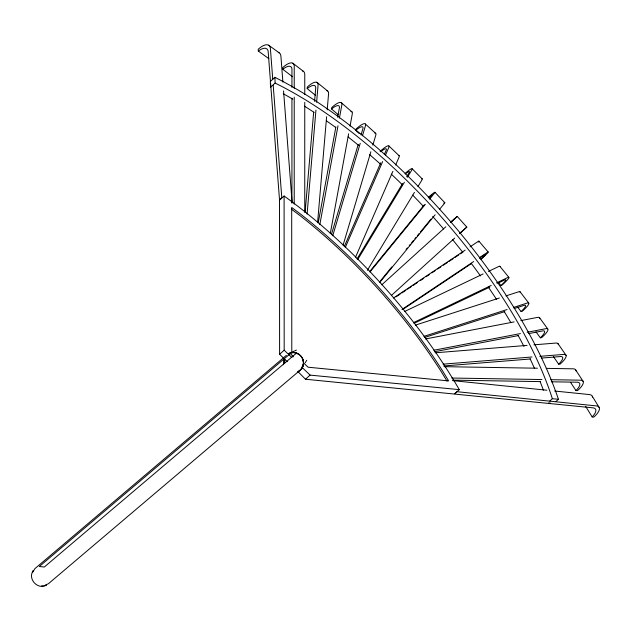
<?xml version="1.0" encoding="UTF-8"?>
<svg xmlns="http://www.w3.org/2000/svg" width="631" height="631" viewBox="0 0 631 631"><rect width="100%" height="100%" fill="white"/><g stroke="black" fill="none" stroke-linecap="round" stroke-linejoin="round"><path stroke-width="0.95" d="M292.539 76.761L282.767 69.244L282.767 67.572A16.382 6.192 -52.4 0 1 294.235 66.76L294.227 88.34M291.932 203.221L291.94 98.247M291.94 87.457L291.94 68.818A15.72 5.939 -52.4 0 0 282.767 69.244M294.22 204.105L294.227 97.174M304.749 212.197L304.757 102.325M304.757 94.476L304.757 74.852A16.382 6.192 -52.4 0 0 302.533 71.011M315.445 95.313L307.194 88.585L307.329 87.015A16.382 5.363 -50.8 0 1 318.032 85.603L316.612 102.277M305.128 212.221L313.654 112.184M314.569 101.394L315.745 87.662A15.72 5.143 -50.8 0 0 307.194 88.585M307.092 214.09L315.942 110.125M317.59 222.656L326.613 116.727M327.197 109.865L328.538 94.169A16.382 5.363 -50.8 0 0 326.779 90.698M303.006 365.822C305.696 358.416 297.493 350.063 290.11 353.163M338.248 114.755L331.527 108.966L331.796 107.507A16.382 4.496 -49.2 0 1 341.75 105.464L339.431 118.052M318.253 222.735L335.889 126.886M337.672 117.2L339.454 107.522A15.72 4.314 -49.2 0 0 331.527 108.966M319.838 224.549L338.003 125.798M330.281 233.557L348.627 133.835M350.055 126.09L352.193 114.471A16.382 4.496 -49.2 0 0 350.907 111.387M283.761 359.552L283.485 364.773M44.083 585.789L48.421 583.714L300.127 370.216C305.025 366.019 304.276 357.682 298.889 354.236A10.128 9.244 49.7 0 0 291.601 352.516L289.266 353.25M359.126 133.488L355.679 130.357L356.073 129.016A16.382 3.636 -47.7 0 1 365.286 126.31L362.478 135.752M331.551 234.054L358.219 144.412M361.027 134.979L362.991 128.369A15.72 3.486 -47.7 0 0 355.679 130.357M332.726 235.773L360.23 143.3M343.075 245.175L370.862 151.763M372.826 145.154L375.634 135.72A16.382 3.636 -47.7 0 0 374.806 133.038M344.234 246.697L380.769 162.711M384.303 154.587L386.267 150.075A15.72 2.634 -46.3 0 0 380.674 151.716M345.346 247.352L382.67 161.56M385.423 155.242L388.562 148.017A16.382 2.745 -46.3 0 0 380.099 151.408M355.568 257.125L392.884 171.332M395.637 165.014L398.776 157.789A16.382 2.745 -46.3 0 0 398.406 155.541M32.433 572.68L34.973 568.586L286.395 355.324M32.844 571.402L33.348 570.503C27.18 578.524 37.639 590.285 46.339 585.111L45.353 585.473M357.028 258.962L402.617 183.471M406.672 176.767L409.203 172.571A15.72 1.775 -44.8 0 0 405.212 173.967M357.801 259.42L404.4 182.256M407.445 177.224L411.491 170.512A16.382 1.846 -44.8 0 0 405.26 173.296M367.337 270.368L414.449 192.368M417.99 186.492L421.54 180.624A16.382 1.846 -44.8 0 0 421.611 178.81M305.199 362.77L306.737 360.246M287.31 361.705L279.604 354.291L279.501 200.122L284.092 196.012A280.763 114.645 48.1 0 1 459.297 389.642L454.706 393.752L457.033 391.709L595.893 405.851A16.382 6.129 -31.5 0 1 593.81 417.099L592.154 416.925A15.72 5.876 -31.5 0 0 593.605 407.91L305.514 379.231L297.998 371.667A10.467 10.246 48.1 0 0 302.975 365.87M369.592 271.693L424.245 204.894M429.214 198.82L431.699 195.784A15.72 0.907 -43.4 0 0 428.268 197.748M370.018 271.914L425.294 204.357M429.648 199.041L433.994 193.725A16.382 0.946 -43.4 0 0 428.473 197.243M380.667 280.582L391.851 266.913M406.135 249.458L407.374 247.944M409.235 245.664L410.481 244.142M411.72 242.627L413.589 240.348M414.827 238.833L416.074 237.311M417.312 235.797L419.173 233.517M420.42 232.003L430.973 219.099M379.854 282.317L435.13 214.761M439.484 209.445L443.83 204.136A16.382 0.946 -43.4 0 0 443.79 203.135M300.601 369.813C303.811 366.879 304.394 361.926 302.367 358.156M459.644 233.58L466.814 227.097L457.23 216.425L450.786 222.254M453.689 219.62L454.281 219.075L450.802 222.175M463.28 230.291L463.872 229.739L460.385 232.847M381.779 284.802L445.817 226.781M391.362 295.474L454.675 238.108M274.911 77.345L270.328 81.462L270.525 87.188L275.108 83.071L274.911 77.345A302.068 123.345 48.1 0 1 558.443 399.297L555.824 401.647M279.604 354.291L284.187 350.181L284.092 196.012M298.889 354.236L293.904 352.619L291.254 352.824L39.311 566.512L44.288 567.024L296.483 353.115M459.754 233.399L466.814 227.097M305.514 379.231L310.105 375.114L459.297 389.642M549.743 401.056L552.362 398.705L558.443 399.297M451.165 221.844L457.23 216.425M303.251 360.64L303.543 363.14L302.462 367.266M297.903 371.738L300.127 370.216M393.507 298.013L465.157 250.121M470.04 246.855L477.367 241.957A16.382 0.876 -40.5 0 1 478.322 242.059M396.094 296.807L400.164 294.085M401.797 292.997L405.867 290.276M407.492 289.187L411.57 286.466M413.195 285.378L417.265 282.656M420.522 280.479L423.78 278.303M426.225 276.67L429.482 274.493M431.919 272.86L435.177 270.683M437.622 269.051L440.88 266.874M443.325 265.241L447.395 262.52M449.02 261.431L453.09 258.71M454.722 257.622L458.792 254.9M460.417 253.812L462.862 252.179M401.994 309.442L473.652 261.55M479.347 257.74L486.675 252.842A16.382 0.876 -40.5 0 1 481.043 259.231M402.964 309.324L471.357 263.608M479.497 258.166L484.387 254.9A15.72 0.836 -40.5 0 1 481.067 258.955M404.645 311.493L483.101 273.964M488.386 271.433L498.088 266.795A16.382 1.775 -39.1 0 1 499.973 266.479M413.636 322.559L491.21 285.449M496.494 282.917L507.079 277.861A16.382 1.775 -39.1 0 1 502.102 285.046L500.959 285.591L498.561 282.641M413.991 323.348L489.798 287.089M497.733 283.287L504.784 279.919A15.72 1.704 -39.1 0 1 500.959 285.591M288.777 353.691L289.321 353.431M291.096 352.595L296.42 350.079M415.348 325.154L499.373 298.021M505.912 295.915L518.051 291.995A16.382 2.674 -37.7 0 1 520.212 292.571M423.985 336.362L507.087 309.529M513.618 307.415L526.696 303.195A16.382 2.674 -37.7 0 1 522.35 311.186L521.096 311.588L517.641 307.108M424.497 337.514L504.792 311.588M514.131 308.567L524.4 305.254A15.72 2.563 -37.7 0 1 521.096 311.588M289.156 353.344L289.992 353.021L293.36 356.823M425.539 338.95L514.091 321.905M520.827 320.611L537.186 317.456A16.382 3.565 -36.2 0 1 539.734 318.537M433.805 350.244L520.425 333.578M527.161 332.277L545.452 328.759A16.382 3.565 -36.2 0 1 541.721 337.553L540.357 337.822L535.948 331.796M434.396 351.751L518.138 335.629M528.723 333.594L543.157 330.818A15.72 3.423 -36.2 0 1 540.357 337.822M435.216 352.8L527.09 345.386M533.929 344.834L555.43 343.098A16.382 4.441 -34.7 0 1 558.332 344.676M443.072 364.158L532.012 356.98M539.828 356.349L563.286 354.448A16.382 4.441 -34.7 0 1 560.139 364.063L558.672 364.182L553.434 356.618M443.711 365.98L530.695 358.952M541.445 358.085L560.991 356.507A15.72 4.259 -34.7 0 1 558.672 364.182M41.52 585.923L43.176 585.868M444.35 366.666L537.438 368.22M546.257 368.37L572.719 368.812A16.382 5.3 -33.1 0 1 575.953 370.902M451.764 378.032L541.911 379.539M550.729 379.688L580.126 380.177A16.382 5.3 -33.1 0 1 577.531 390.613L575.969 390.589L570.669 382.473M452.411 380.138L540.601 381.613M551.376 381.794L577.838 382.236A15.72 5.087 -33.1 0 1 575.969 390.589M548.647 402.901L550.382 403.067M453.011 380.667L546.896 390.226M554.712 391.031L588.944 394.517A16.382 6.129 -31.5 0 1 592.501 397.096M268.656 45.219L279.162 52.807M272.758 79.396L270.439 49.052A16.382 7.02 -54.1 0 0 258.205 49.289L258.347 51.064L268.845 58.651M291.293 209.058L299.433 215.163A270.391 110.409 48.1 0 1 441.755 372.448L447.016 381.14M292.839 63.218L303.361 71.311M317.022 82.369L327.528 90.935M341.119 102.545L352.035 111.955M365.412 124.055L375.76 133.456M388.972 146.021L399.194 155.794M303.826 363.125L308.07 367.21L448.641 380.895L442.899 371.422A270.391 110.409 48.1 0 0 300.585 214.13L291.696 207.473L291.79 351.546M284.187 350.181L291.893 357.596M301.697 367.029L310.105 375.114M412.185 168.8L422.234 178.904M434.964 192.297L444.8 202.701M478.874 241.121L488.181 252.006M499.847 266.266L508.838 277.332M520.054 291.774L528.699 302.975M539.434 317.551L547.692 328.854M557.899 343.509L566.102 355.363M575.803 370.137L583.218 381.51M592.288 396.252L599.245 407.587M585.694 406.396L592.154 416.925M282.885 82.093L280.945 56.64A16.382 7.02 -54.1 0 0 278.247 52.444M283.564 90.896L292.09 202.48M273.207 85.264L281.805 197.826L279.517 199.885L270.612 83.41M270.462 81.446L268.143 51.111A15.72 6.736 -54.1 0 0 258.347 51.064M284.81 362.896A9.883 9.023 49.7 0 1 284.802 359.638M284.494 362.872A10.128 9.244 49.7 0 1 284.534 359.496M283.287 93.79A291.546 119.046 48.1 0 1 292.808 99.154M304.457 106.182A291.546 119.046 48.1 0 1 314.167 112.436M326.385 120.789A291.546 119.046 48.1 0 1 335.668 127.494M348.083 136.943A291.546 119.046 48.1 0 1 358.716 145.469M369.711 154.705A291.546 119.046 48.1 0 1 380.635 164.32M391.252 174.085A291.546 119.046 48.1 0 1 402.389 184.796M412.65 195.105A291.546 119.046 48.1 0 1 423.425 206.4M432.677 216.496A291.546 119.046 48.1 0 1 443.617 228.974M452.403 239.433A291.546 119.046 48.1 0 1 462.744 252.29M471.176 263.253A291.546 119.046 48.1 0 1 480.467 275.897M488.307 287.089A291.546 119.046 48.1 0 1 496.479 299.331M504.224 311.564A291.546 119.046 48.1 0 1 510.826 322.559M518.075 335.361A291.546 119.046 48.1 0 1 523.951 346.427M530.087 358.81A291.546 119.046 48.1 0 1 534.512 368.409M540.223 381.905A291.546 119.046 48.1 0 1 543.417 390.21M275.108 83.071A291.546 119.046 48.1 0 1 552.362 398.705"/></g></svg>
